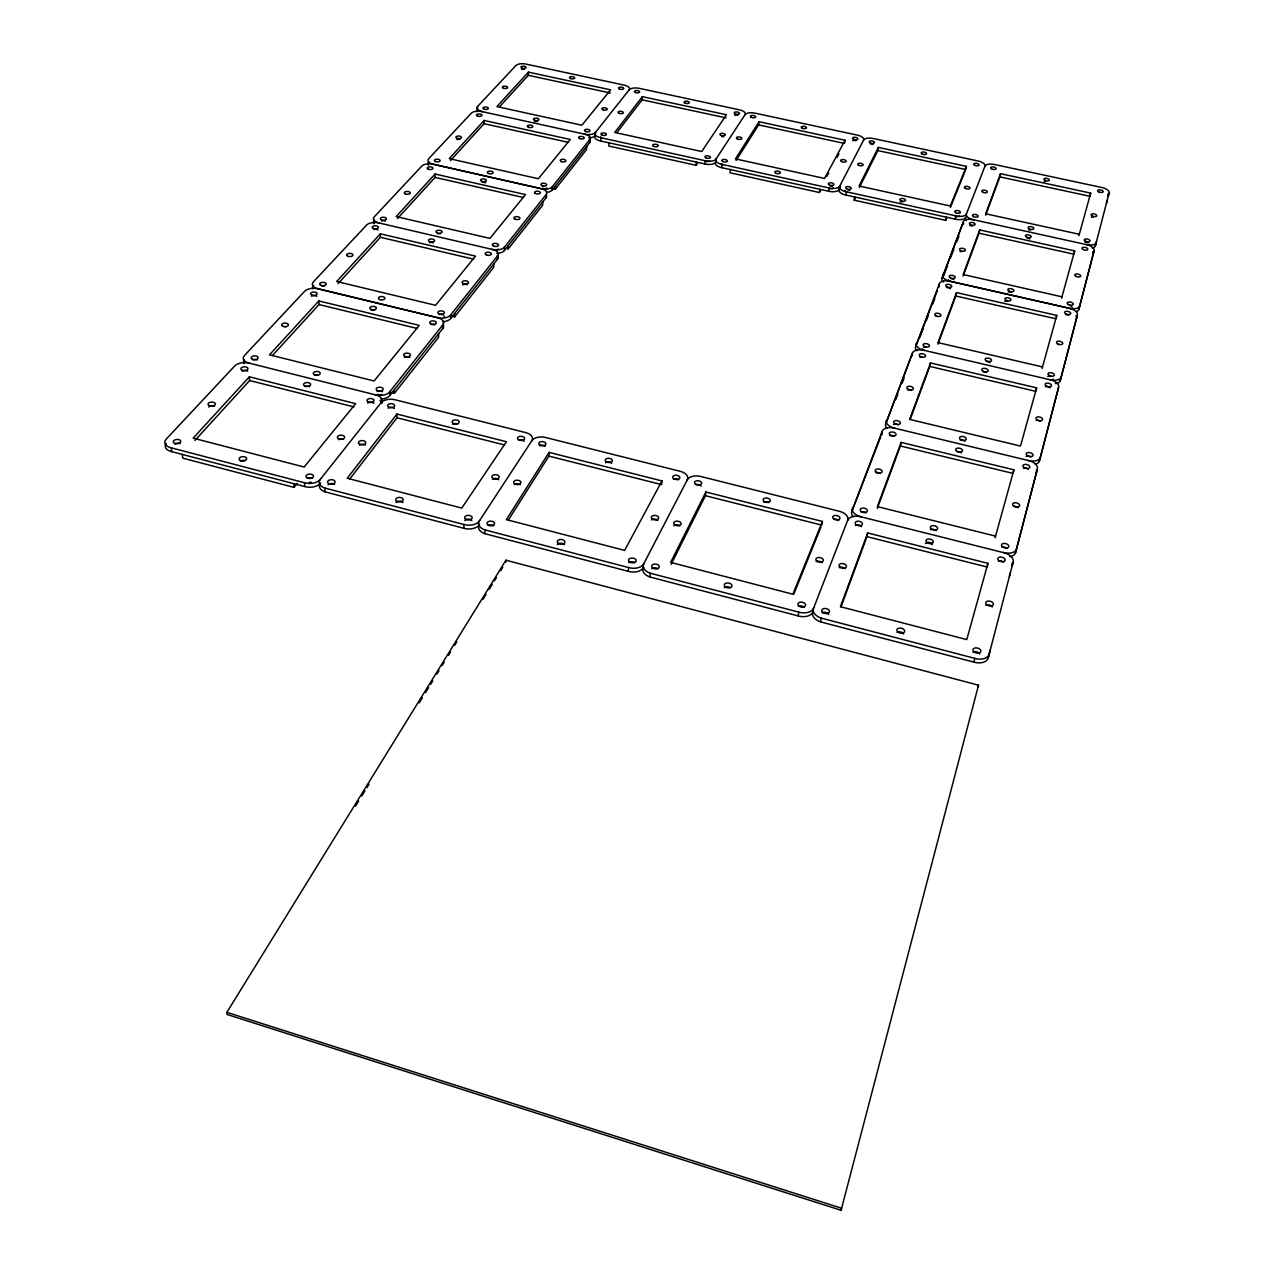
<?xml version="1.0" encoding="UTF-8"?>
<svg xmlns="http://www.w3.org/2000/svg" width="1274" height="1274" viewBox="0 0 1274 1274"><rect width="100%" height="100%" fill="white"/><g stroke="black" fill="none" stroke-linecap="round" stroke-linejoin="round"><path stroke-width="1.5" d="M397.52 218.555L435.087 177.405L435.087 174.044L525.509 194.603L489.933 238.397L396.134 216.58L435.087 174.044M438.638 333.708L438.622 337.228L394.446 393.252L391.261 392.456M380.958 399.096A10.526 5.876 0.3 0 0 389.908 395.338L442.699 328.565L442.715 324.981A9.953 5.271 1.6 0 0 437.062 317.608L317.162 288.625A10.017 5.144 -0.2 0 0 305.043 290.822L244.688 355.287A10.654 5.701 -1.7 0 0 249.624 363.249L375.129 394.765A10.558 5.86 0.3 0 0 389.844 391.659L442.715 324.981M442.508 321.717A9.842 5.192 1.8 0 0 450.693 318.436L450.725 314.885L497.465 255.931A9.348 4.698 2.8 0 0 491.875 249.322L378.219 222.775A9.396 4.602 1.2 0 0 366.96 224.686L313.5 281.761A9.937 5.064 0 0 0 318.5 288.864L437.109 317.545A9.873 5.192 1.8 0 0 450.725 314.885M451.601 316.191L454.627 316.923L454.659 313.436M320.093 483.69A11.45 6.784 -1.4 0 0 325.013 491.844L463.816 528.28L463.879 524.49A11.514 7.039 1.4 0 0 479.613 520.572L531.656 440.979A10.733 6.243 3.3 0 1 546.132 437.635L679.552 471.141A10.845 6.418 6.2 0 1 687.164 480.139A10.861 6.45 6.7 0 1 701.289 476.603L838.897 511.177A11.052 6.609 9.9 0 1 847.56 520.54A11.084 6.625 10.4 0 1 861.288 516.894L1003.307 552.566A11.355 6.752 13.7 0 1 1013.085 562.328L988.337 657.448A12.183 7.724 14.4 0 1 973.862 662.114L820.552 621.871A11.88 7.58 10.4 0 1 813.051 611.6M966.488 219.972A8.631 3.997 10.1 0 1 965.772 217.106A8.615 3.997 9.8 0 1 955.341 219.16L845.952 195.049A8.488 3.933 8.2 0 1 839.263 189.285A8.472 3.918 8 0 1 828.61 191.227L721.832 167.69A8.361 3.838 6.4 0 1 715.797 162.117L716.147 158.868L745.21 114.421A8.09 3.535 6.5 0 0 740.13 109.978L639.564 88.416A8.01 3.472 5.2 0 0 629.038 89.992A7.931 3.424 5 0 0 623.75 85.024L525.461 63.971A7.947 3.376 3.8 0 0 516.177 65.229L477.575 106.459L477.511 109.691A8.313 3.679 3.2 0 0 476.842 111.666M450.47 160.54L484.104 123.705L484.168 120.457L570.29 139.487L538.392 178.742L449.212 158.629L484.168 120.457M813.083 611.504A11.832 7.564 9.8 0 1 798.161 615.915L649.947 576.995A11.641 7.357 5.9 0 1 643.577 567.169A11.609 7.325 5.3 0 1 628.257 571.325L484.868 533.679L484.948 529.904A11.53 7.087 1.9 0 1 479.088 521.4L479.661 520.477M493.771 263.957L493.675 267.365L454.627 316.923M450.693 318.436L497.37 259.402L497.465 255.931M496.876 253.351A9.252 4.634 3 0 0 504.424 250.468L504.536 247.029L546.164 194.524A8.822 4.204 3.7 0 0 540.654 188.568L432.619 164.107A8.854 4.125 2.2 0 0 422.092 165.763L374.429 216.676A9.316 4.539 1.3 0 0 379.429 223.046M507.944 246.025L507.848 249.401L542.644 205.257L542.788 201.961M505.858 562.264L505.937 560.194L978.512 685.189L841.079 1210.3L227.122 1014.486L226.868 1012.336L505.937 560.194M499.408 106.936L528.296 75.309L528.407 72.156L610.612 89.833L581.868 125.218L496.876 106.586L528.407 72.156M504.424 250.468L546.005 197.884L546.164 194.524M546.498 192.39A8.727 4.141 3.8 0 0 552.311 189.906L552.47 186.561L589.766 139.519A8.345 3.774 4.5 0 0 584.352 134.104L481.429 111.475A8.377 3.726 3.1 0 0 471.555 112.908L428.781 158.597A8.791 4.077 2.4 0 0 433.765 164.362L540.638 188.568A8.743 4.141 3.9 0 0 552.47 186.561M551.674 188.377L555.289 189.205L555.448 185.924M548.871 456.092L549.062 452.397L661.97 480.919L661.588 484.614L548.871 456.092L508.326 520.095M586.677 146.43L586.486 149.631L555.289 189.205M552.311 189.906L589.575 142.768L589.766 139.519M629.038 89.992L595.452 132.369L595.245 135.601A8.281 3.742 4.8 0 0 600.691 141L704.92 163.964A8.345 3.838 6.2 0 0 715.797 162.117L716.163 158.884A8.361 3.822 6.2 0 1 705.27 160.715L600.898 137.751A8.297 3.742 4.8 0 1 595.436 132.369A8.281 3.726 4.6 0 1 584.352 134.12M595.452 132.369L595.245 135.601A8.265 3.726 4.5 0 1 588.715 137.863M600.691 141L600.898 137.751M609.052 142.847L608.829 146.032L696.066 165.286L697.642 162.945M616.903 132.56L642.16 99.834L642.399 96.665L726.467 114.756L701.719 151.51L614.737 132.448L642.399 96.665M628.257 571.325L628.592 567.551A11.641 7.325 5.3 0 0 643.959 563.395L687.164 480.139M649.947 576.995L650.313 573.22A11.657 7.357 5.9 0 1 643.481 564.35L643.943 563.395M696.066 165.286L696.4 162.085M704.92 163.964L705.27 160.715M721.832 167.69L722.199 164.442A8.377 3.838 6.4 0 1 716.147 158.868M730.4 169.585L730.034 172.77L819.389 192.501L820.695 190.065M705.446 495.697L705.892 492.003L822.383 521.432L821.746 525.111L705.446 495.697L671.127 564.382M758.635 124.916L759.033 121.747L845.044 140.251L844.551 143.421L758.635 124.916L736.085 160.524M819.389 192.501L819.883 189.3M828.61 191.227L829.119 187.979A8.488 3.918 8 0 0 839.789 186.036A8.504 3.933 8.2 0 0 846.477 191.801L956.026 215.895A8.631 3.997 9.8 0 0 966.456 213.857A8.647 3.997 10.1 0 0 973.814 219.813L1086.085 244.528A8.822 4.061 11.7 0 0 1096.293 242.363L1095.417 245.627A8.791 4.061 11.7 0 1 1092.121 248.08M839.789 186.036L839.263 189.285L839.789 186.036L863.724 139.853A8.185 3.615 8.1 0 0 858.15 135.283L755.259 113.211A8.09 3.551 6.8 0 0 744.924 114.883M845.952 195.049L846.477 191.801M946.773 217.854L945.754 220.386L854.185 200.177L854.711 196.976M877.834 150.587L878.375 147.418L966.425 166.368L965.756 169.538L877.834 150.587L859.393 187.501M798.161 615.915L798.814 612.141A11.864 7.548 9.8 0 0 813.752 607.746M820.552 621.871L821.236 618.113A11.896 7.58 10.4 0 1 813.353 608.845L847.56 520.54M853.198 516.639A10.956 6.513 10.4 0 1 851.924 511.161L882.102 431.424A10.383 5.797 10.3 0 1 894.874 428.239L1029.424 460.774A10.622 5.844 12.9 0 0 1040.221 457.907L1058.583 387.36A10.065 5.239 12.5 0 0 1049.68 379.652L924.367 350.382A9.762 5.112 10.3 0 0 912.455 353.121L885.844 423.573A10.272 5.701 10.3 0 0 887.15 428.382M882.102 431.424L881.417 435.007A10.351 5.797 10.4 0 1 882.229 433.542M866.957 536.641L867.674 532.962L987.939 563.347L987 567.01L866.957 536.641L841.063 606.743M912.455 353.121L885.844 423.573M917.009 350.764A9.651 5.032 10.3 0 1 915.688 346.496L939.352 283.752A9.205 4.539 10.2 0 1 950.5 281.379L1070.176 308.467A9.412 4.586 12 0 0 1079.635 306.333L1094.111 250.723A8.966 4.156 11.7 0 0 1086.005 244.497M945.754 220.386L946.407 217.185M900.384 445.98L901.116 442.397L1013.897 469.819L1012.973 473.387L900.384 445.98L877.308 508.422M939.352 283.752L938.667 287.128A9.189 4.539 10.2 0 1 939.336 285.965M943.477 281.952A9.125 4.475 10.2 0 1 942.139 278.13L963.335 221.883A8.711 4.061 10.1 0 1 973.814 219.813M943.19 276.936L943.875 273.655M955.341 219.16L956.026 215.895M963.335 221.883L942.139 278.13M929.765 366.418L930.498 362.947L1036.638 387.853L1035.746 391.325L929.765 366.418L910.241 419.289M955.787 295.982L956.519 292.606L1056.751 315.395L1055.875 318.771L955.787 295.982L937.967 344.219M1095.417 245.627L1109.208 192.565A8.504 3.726 11.4 0 0 1102.567 187.66L994.771 164.553A8.361 3.695 10 0 0 984.866 166.4L966.456 213.857M978.989 233.19L979.69 229.909L1074.651 250.882L1073.807 254.163L978.989 233.19L963.16 276.028M999.835 176.879L1000.536 173.694L1090.687 193.091L1089.859 196.26L999.835 176.879L985.678 215.195M973.862 662.114L974.833 658.371A12.199 7.724 14.4 0 0 989.325 653.705L988.337 657.448M1009.836 556.642A11.339 6.689 13.6 0 0 1015.426 553.123L1037.339 469.087A10.718 5.956 13 0 0 1027.959 460.424M1037.339 469.087L1015.426 553.123M1058.583 387.36L1039.265 461.459A10.606 5.86 13 0 1 1035.332 464.246M942.84 274.786A9.141 4.475 10.2 0 0 950.5 281.379L1068.886 308.181A9.475 4.65 12.1 0 1 1077.374 315.092L1060.191 380.958A9.969 5.16 12.5 0 1 1055.413 383.617M1094.111 250.723L1078.728 309.693A9.396 4.586 12 0 1 1076.307 311.557M1060.191 380.958L1077.374 315.092M977.97 687.227L978.512 685.189M1095.656 244.64L1096.5 241.455M1106.437 203.155L1107.265 200.034M1109.113 193.075L1108.253 196.244A8.488 3.742 11.4 0 0 1107.743 194.078M1013.085 562.328L1012.113 565.99A11.323 6.752 13.7 0 0 1012.113 563.124M1009.326 576.596L1010.298 572.997M841.079 1210.3L841.62 1208.262L226.868 1012.336M989.372 653.339L990.344 649.676M1078.728 309.693L1079.635 306.333M1039.265 461.459L1040.221 457.907M987.939 563.347L966.775 639.596L840.41 606.695L867.674 532.962M995.09 537.867L1013.897 469.819M1036.638 387.853L1020.49 446.059L909.62 419.385L930.498 362.947M1042.1 368.457L1056.751 315.395M1061.576 298.227L1074.651 250.882M1078.935 235.658L1090.687 193.091M984.866 166.4L985.025 165.907A8.329 3.679 9.8 0 0 978.926 161.161L873.63 138.579A8.201 3.615 8.4 0 0 863.501 140.331M901.116 442.397L877.372 506.606L995.504 536.115M956.519 292.606L938.014 342.626L1042.451 366.912M979.69 229.909L963.192 274.531L1061.911 296.794M1000.536 173.694L985.71 213.777L1079.253 234.273M851.924 511.161L880.716 436.823M915.688 346.496L937.234 290.838M895.765 399.606L897.867 394.176M902.072 383.299L904.174 377.852M919.796 337.467L923.363 328.23M926.214 320.857L928.364 315.315M932.632 304.247L934.782 298.721M943.907 275.088L947.49 265.82M950.356 258.415L953.939 249.147M956.806 241.742L958.956 236.168M822.383 521.432L792.874 594.21L670.665 562.391L705.892 492.003M966.425 166.368L950.34 206.022L859.058 186.004L878.375 147.418M793.718 594.321L820.997 526.942M950.404 207.455L965.039 171.337M854.185 200.177L855.411 197.709M826.826 176.465L828.689 172.977M837.082 157.339L838.945 153.851M661.97 480.919L624.626 550.4L506.367 519.601L549.062 452.397M845.044 140.251L824.533 178.44L735.432 158.9L759.033 121.747M355.526 806.171L358.663 801.091M361.8 796.011L364.921 790.915M367.008 787.539L369.11 784.147M419.21 702.85L422.347 697.77M425.484 692.69L428.605 687.61M430.692 684.218L432.778 680.826M436.966 674.057L439.052 670.665M442.174 665.585L444.276 662.193M448.448 655.425L450.534 652.033M454.707 645.265L456.793 641.873M482.894 599.528L486.031 594.448M489.152 589.368L492.29 584.288M494.376 580.896L496.462 577.52M500.634 570.736L502.736 567.344M320.57 479.024L319.901 479.9A11.482 6.784 -1.4 0 0 324.838 488.053L325.013 491.844M349.809 478.913L396.978 417.761L396.931 414.05L506.431 441.712L461.761 508.087L347.261 478.26L396.931 414.05M531.624 441.059A10.718 6.211 2.9 0 0 524.999 432.412L395.577 399.909A10.654 6.004 0.4 0 0 380.799 403.062L320.522 479.088A11.37 6.673 -1.8 0 1 304.518 482.75L171.305 447.843A11.482 6.466 -3.9 0 1 166.496 438.829L235.164 365.495A10.749 5.797 -2 0 1 248.287 362.915L249.624 363.249M182.278 454.404L182.676 458.13L294.039 487.401L297.352 483.292M194.922 440.47L249.64 380.528L249.37 376.817L355.653 403.667L304.168 467.048L193.186 438.145L249.37 376.817M272.397 355.589L319.01 304.55L318.85 300.951L419.257 325.364L374.094 380.974L269.499 354.841L318.85 300.951M338.12 283.624L380.416 237.282L380.353 233.811L475.505 256.138L435.565 305.314L336.655 281.506L380.353 233.811M528.296 75.309L610.405 92.986M642.16 99.834L726.116 117.909M722.199 164.442L829.119 187.979M484.104 123.705L568.204 142.322M1049.68 379.652L1051.05 379.971A9.985 5.16 12.4 0 0 1061.115 377.502M435.087 177.405L523.455 197.518M380.416 237.282L473.546 259.163M1003.227 552.454L1004.772 552.836A11.355 6.689 13.6 0 0 1016.397 549.476M319.01 304.55L417.346 328.485M928.029 542.119L931.883 543.074M249.64 380.528L353.838 406.884M396.978 417.761L504.393 444.929M484.948 529.904L628.592 567.551M650.313 573.22L798.814 612.141M821.236 618.113L974.833 658.371M324.838 488.053L463.879 524.49M166.177 443.463A11.466 6.466 -4 0 0 171.735 451.649L304.725 486.541A11.339 6.673 -1.8 0 0 320.698 482.878M171.305 447.843L171.735 451.649M293.816 483.674L294.039 487.401M304.518 482.75L304.725 486.541M389.844 391.659L389.908 395.338M394.399 389.653L394.446 393.252M1057.786 389.366A10.049 5.239 12.5 0 1 1057.659 390.831M894.874 428.239A10.288 5.701 10.3 0 1 886.529 420.006M893.631 424.592A3.424 1.895 10.4 0 1 898.361 424.815M919.924 357.246A3.249 1.704 10.3 0 1 922.328 357.293M1045.444 386.707A3.312 1.736 12.5 0 1 1047.005 386.611M1047.849 386.755A3.312 1.736 12.5 0 1 1049.999 387.774M1026.048 456.458A3.504 1.927 12.9 0 1 1030.873 456.904M1036.319 420.5A3.408 1.831 12.7 0 1 1040.396 421.168M960.15 440.119A3.456 1.911 11.7 0 1 964.896 441.266M907.55 389.876A3.328 1.8 10.3 0 1 911.547 390.529M983.05 371.785A3.281 1.72 11.4 0 1 986.235 372.534M912.057 355.924A9.73 5.112 10.3 0 1 912.518 355.303M1036.303 470.122A10.702 5.956 13 0 1 1036.383 472.654M861.32 516.814A10.988 6.513 10.4 0 1 852.609 507.498M860.921 511.941A3.663 2.166 10.4 0 1 865.97 512.96M890.096 435.692A3.456 1.943 10.4 0 1 894.237 436.377M1023.42 468.084A3.535 1.975 13 0 1 1028.261 469.262M1002.049 547.231A3.742 2.214 13.6 0 1 1007.193 548.505M1013.865 506.351A3.631 2.086 13.3 0 1 1018.037 507.721M930.402 529.713A3.695 2.198 12 0 1 936.167 530.685M876.05 472.718A3.551 2.054 10.4 0 1 880.302 473.418M957.124 451.665A3.488 1.959 11.7 0 1 961.122 452.939M1089.222 244.146A2.93 1.354 11.7 0 1 1088.76 244.751M1085.002 242.187A2.93 1.354 11.7 0 1 1087.885 242.713M1044.218 181.545A2.787 1.226 10.7 0 1 1045.524 181.513M1091.372 217.106A2.867 1.29 11.6 0 1 1093.458 217.169M1028.484 229.925A2.914 1.338 10.9 0 1 1030.618 229.989M482.512 111.698A8.313 3.679 3.2 0 1 477.575 106.459M589.623 134.375A2.755 1.242 4.5 0 1 588.222 134.996M521.751 69.481A2.628 1.115 3.8 0 1 524.331 69.449M534.3 121.54A2.755 1.226 3.9 0 1 537.644 121.651M375.129 394.765A10.654 5.972 0 0 1 380.815 403.062M367.708 403.046A3.551 1.991 0 0 1 373.839 403.332M311.175 482.145A3.79 2.229 -1.8 0 1 309.232 482.273M307.782 478.276A3.79 2.229 -1.8 0 1 312.385 478.323M174.713 444.021A3.79 2.134 -3.9 0 1 180.048 443.702M242.092 371.18A3.551 1.911 -2 0 1 247.697 371.275M208.809 407.027A3.663 2.022 -2.9 0 1 214.526 406.279M305.282 386.611A3.551 1.959 -1.1 0 1 309.582 386.691M338.343 439.689A3.663 2.102 -0.8 0 1 343.486 439.371M240.436 461.236A3.79 2.182 -2.9 0 1 244.942 460.599M379.907 400.434A10.638 5.972 0 0 1 382.009 403.508M855.252 525.429A3.695 2.214 10.4 0 1 861.511 526.703M998.37 560.879A3.774 2.245 13.7 0 1 1003.546 562.184M972.922 652.145A4.029 2.548 14.4 0 1 979.658 653.912M822.096 612.762A3.918 2.5 10.4 0 1 828.641 614.466M897.007 632.318A3.965 2.532 12.4 0 1 903.632 634.054M839.295 567.694A3.806 2.357 10.4 0 1 845.235 568.714M925.513 543.552A3.726 2.229 12.1 0 1 929.033 542.756A3.726 2.229 12.1 0 1 932.297 544.715M985.678 605.246A3.902 2.389 14 0 1 992.207 606.934M695.715 484.63A3.615 2.15 6.7 0 1 701.098 486.174M833.737 519.282A3.679 2.214 9.9 0 1 838.754 520.54M798.336 606.392A3.902 2.5 9.8 0 1 804.435 607.459M651.826 568.745A3.838 2.437 5.9 0 1 657.878 568.777M724.285 587.68A3.87 2.468 7.8 0 1 730.352 587.696M673.866 525.732A3.726 2.293 6.3 0 1 679.727 525.78M763.604 502.083A3.647 2.182 8.3 0 1 768.716 502.545M816.188 561.659A3.79 2.341 9.8 0 1 822.112 562.678M463.816 528.28A11.498 7.055 1.4 0 0 479.534 524.347A11.514 7.087 1.9 0 0 484.868 533.679M388.236 408.206A3.551 2.007 0.4 0 1 394.367 408.492M519.458 440.135A3.567 2.07 2.9 0 1 524.171 441.33M464.803 520.54A3.79 2.325 1.4 0 1 468.275 519.139A3.79 2.325 1.4 0 1 471.81 520.604M328.071 484.821A3.79 2.245 -1.4 0 1 334.584 484.375M395.991 502.561A3.79 2.277 -0.1 0 1 399.526 501.192A3.79 2.277 -0.1 0 1 402.982 502.625M359.379 445.088A3.663 2.118 -0.5 0 1 365.192 445.167M452.764 424.322A3.551 2.038 1.6 0 1 457.732 424.035M492.433 479.231A3.679 2.198 2.2 0 1 498.755 479.788M431.536 324.631A3.312 1.768 1.6 0 1 434.832 324.79M381.818 394.399A3.519 1.959 0.3 0 1 377.55 394.319M377.024 391.564A3.519 1.959 0.3 0 1 382.598 391.659M252.985 359.905A3.504 1.879 -1.7 0 1 257.237 359.985M311.509 296.221A3.312 1.704 -0.2 0 1 316.748 296.332M285.026 326.749A3.408 1.8 -0.9 0 1 285.902 326.765M371.228 310.267A3.312 1.736 0.6 0 1 374.524 310.123M404.431 357.405A3.408 1.863 1 0 1 409.83 357.516M314.933 375.464A3.504 1.927 -0.8 0 1 317.56 375.129M244.098 363.6A10.638 5.717 -1.8 0 1 244.337 359.682M442.922 324.265A9.937 5.271 1.6 0 1 442.699 328.565M312.687 288.752A9.921 5.08 0 0 1 313.675 285.328M444.371 316.43A3.281 1.736 1.8 0 1 444.148 316.876M439.116 314.71A3.281 1.736 1.8 0 1 443.718 315.14M321.956 286.013A3.281 1.672 0 0 1 324.456 286.077M373.601 229.527A3.105 1.529 1.1 0 1 377.932 229.941M429.625 242.681A3.105 1.545 1.9 0 1 433.399 242.777M462.701 284.866A3.201 1.64 2.3 0 1 467.176 284.675M497.417 255.564A9.332 4.698 2.8 0 1 497.37 259.402M539.619 445.757A3.567 2.086 3.3 0 1 545.224 446.441M673.42 479.327A3.615 2.15 6.2 0 1 678.501 479.788M628.799 562.678A3.838 2.421 5.3 0 1 634.85 562.71M488.308 525.382A3.806 2.341 1.9 0 1 493.643 525.859M557.295 544.651A3.822 2.389 3.5 0 1 560.687 543.218A3.822 2.389 3.5 0 1 564.318 544.715M514.186 484.725A3.679 2.214 2.6 0 1 520.015 484.805M605.532 462.765A3.583 2.118 4.7 0 1 611.727 463.322M651.476 519.951A3.726 2.277 5.8 0 1 657.878 520.525M959.561 215.991A2.867 1.338 9.8 0 1 957.363 216.548A2.867 1.338 9.8 0 1 954.704 215.704M846.589 192.199A2.835 1.306 8.2 0 1 845.156 190.574M847.783 189.858A2.835 1.306 8.2 0 1 849.806 190.431M870.476 144.026A2.707 1.194 8.4 0 1 873.104 144.583M900.017 201.961A2.851 1.322 9 0 1 902.693 201.865M428.574 165.254A8.775 4.077 2.4 0 1 428.781 161.941M546.546 187.867A2.914 1.385 3.8 0 1 545.24 189.221A2.914 1.385 3.8 0 1 542.007 189.014M542.453 186.641A2.914 1.385 3.8 0 1 543.934 186.593M456.936 139.535A2.835 1.29 2.8 0 1 459.739 139.455M589.352 139.662A8.329 3.79 4.5 0 1 589.575 142.768M709.825 161.05A2.787 1.274 6.2 0 1 707.5 161.559A2.787 1.274 6.2 0 1 705.032 160.763M601.933 138.356A2.755 1.258 4.8 0 1 600.85 136.844M734.636 115.249A2.659 1.163 6.5 0 1 737.837 115.377M721.578 136.525A2.723 1.226 6.4 0 1 723.616 136.844M833.387 187.883A2.819 1.306 8 0 1 831.635 188.711A2.819 1.306 8 0 1 828.864 188.218M830.314 186.036A2.819 1.306 8 0 1 832.368 186.545M722.788 164.967A2.787 1.29 6.5 0 1 721.434 163.709M852.768 140.65A2.707 1.194 8.1 0 1 855.969 140.761M374.126 223.794A9.316 4.539 1.3 0 1 374.508 220.115M504.536 247.029A9.268 4.618 3 0 1 491.875 249.322M498.23 249.035A3.089 1.545 2.9 0 1 495.013 249.879M381.595 220.959A3.074 1.497 1.3 0 1 385.337 221.071M482.257 182.357A2.93 1.385 3 0 1 485.713 182.899M437.89 233.763A3.074 1.529 2.1 0 1 440.247 233.827M545.893 194.444A8.791 4.204 3.7 0 1 546.005 197.884M1092.71 251.599A8.95 4.156 11.7 0 1 1093.235 254.004M949.719 281.22A3.042 1.497 10.2 0 1 948.493 279.675M951.009 278.688A3.042 1.497 10.2 0 1 953.812 279.595M969.912 225.769A2.898 1.354 10.1 0 1 972.763 226.039M1072.389 307.623A3.105 1.513 12 0 1 1070.526 308.547M1069.746 305.473A3.105 1.513 12 0 1 1071.768 306.381M1008.307 292.017A3.074 1.497 11.1 0 1 1011.301 292.287M960.102 251.647A2.978 1.417 10.1 0 1 961.52 251.583M1027.194 238.047A2.93 1.37 10.9 0 1 1029.838 239.002M962.889 224.622A8.695 4.061 10.1 0 1 963.813 223.683M1075.941 315.777A9.475 4.65 12.1 0 1 1076.482 318.452M924.367 350.382A9.682 5.032 10.3 0 1 916.372 343.024M923.061 349.522A3.217 1.672 10.3 0 1 922.408 348.614M923.586 347.197A3.217 1.672 10.3 0 1 925.927 347.149M947.044 287.669A3.074 1.513 10.2 0 1 950.547 288.72M1065.621 314.63A3.121 1.545 12.1 0 1 1068.663 315.315M1053.264 379.079A3.296 1.704 12.4 0 1 1051.496 379.732M1047.738 376.451A3.296 1.704 12.4 0 1 1051.544 376.531M1057.563 344.585A3.201 1.624 12.3 0 1 1058.36 344.601M986.41 361.498A3.249 1.688 11.4 0 1 990.153 362.644M1004.724 301.349A3.089 1.529 11.1 0 1 1007.575 301.221M894.985 423.812A3.424 1.895 10.3 0 0 900.399 423.191A3.424 1.895 10.3 0 0 895.718 420.595A3.424 1.895 10.3 0 0 894.985 423.812M1046.304 386.022A3.328 1.736 12.5 0 0 1051.544 385.703A3.328 1.736 12.5 0 0 1047.085 383.124A3.328 1.736 12.5 0 0 1046.304 386.022M920.322 356.481A3.249 1.704 10.3 0 0 925.577 356.179A3.249 1.704 10.3 0 0 921.373 353.678A3.249 1.704 10.3 0 0 920.322 356.481M1027.529 455.758A3.504 1.927 12.9 0 0 1033.071 455.375A3.504 1.927 12.9 0 0 1028.389 452.525A3.504 1.927 12.9 0 0 1027.529 455.758M1037.179 419.926A3.408 1.831 12.7 0 0 1042.562 419.576A3.408 1.831 12.7 0 0 1037.991 416.869A3.408 1.831 12.7 0 0 1037.179 419.926M960.723 439.61A3.472 1.911 11.6 0 0 966.281 439.243A3.472 1.911 11.6 0 0 961.743 436.441A3.472 1.911 11.6 0 0 960.723 439.61M907.916 389.191A3.344 1.8 10.3 0 0 913.331 388.873A3.344 1.8 10.3 0 0 909.015 386.245A3.344 1.8 10.3 0 0 907.916 389.191M982.939 371.164A3.281 1.72 11.4 0 0 988.194 370.861A3.281 1.72 11.4 0 0 983.846 368.313A3.281 1.72 11.4 0 0 982.939 371.164M861.574 511.75A3.663 2.166 10.4 0 0 867.387 511.001A3.663 2.166 10.4 0 0 862.434 508.087A3.663 2.166 10.4 0 0 861.574 511.75M1024.248 467.669A3.535 1.959 13 0 0 1029.854 467.271A3.535 1.959 13 0 0 1025.124 464.389A3.535 1.959 13 0 0 1024.248 467.669M890.399 435.167A3.456 1.927 10.4 0 0 896.036 434.8A3.456 1.927 10.4 0 0 891.593 431.997A3.456 1.927 10.4 0 0 890.399 435.167M1002.861 547.119A3.742 2.214 13.5 0 0 1008.801 546.642A3.742 2.214 13.5 0 0 1003.832 543.425A3.742 2.214 13.5 0 0 1002.861 547.119M1013.865 506.224A3.647 2.086 13.3 0 0 1019.63 505.794A3.647 2.086 13.3 0 0 1014.789 502.736A3.647 2.086 13.3 0 0 1013.865 506.224M931.613 529.251A3.711 2.198 12 0 0 937.584 528.774A3.711 2.198 12 0 0 932.775 525.621A3.711 2.198 12 0 0 931.613 529.251M876.321 472.32A3.551 2.054 10.4 0 0 882.118 471.906A3.551 2.054 10.4 0 0 877.579 468.959A3.551 2.054 10.4 0 0 876.321 472.32M956.901 451.314A3.504 1.943 11.7 0 0 962.507 450.932A3.504 1.943 11.7 0 0 957.937 448.082A3.504 1.943 11.7 0 0 956.901 451.314M1085.05 240.945A2.946 1.354 11.7 0 0 1089.939 241.232A2.946 1.354 11.7 0 0 1086.563 238.923A2.946 1.354 11.7 0 0 1085.05 240.945M991.666 168.916A2.755 1.21 10 0 0 996.077 168.773A2.755 1.21 10 0 0 992.43 166.91A2.755 1.21 10 0 0 991.666 168.916M973.495 216.596A2.882 1.338 10.1 0 0 978.129 216.421A2.882 1.338 10.1 0 0 974.323 214.398A2.882 1.338 10.1 0 0 973.495 216.596M1098.793 191.912A2.803 1.226 11.4 0 0 1103.188 191.753A2.803 1.226 11.4 0 0 1099.351 189.842A2.803 1.226 11.4 0 0 1098.793 191.912M1044.935 180.351A2.787 1.226 10.7 0 0 1049.346 180.207A2.787 1.226 10.7 0 0 1045.588 178.312A2.787 1.226 10.7 0 0 1044.935 180.351M1092.264 215.991A2.867 1.29 11.5 0 0 1096.771 215.816A2.867 1.29 11.5 0 0 1092.837 213.825A2.867 1.29 11.5 0 0 1092.264 215.991M1029.201 228.826A2.914 1.338 10.9 0 0 1033.819 228.635A2.914 1.338 10.9 0 0 1029.902 226.597A2.914 1.338 10.9 0 0 1029.201 228.826M982.795 192.215A2.819 1.274 10 0 0 987.302 192.055A2.819 1.274 10 0 0 983.576 190.129A2.819 1.274 10 0 0 982.795 192.215M619.323 88.973A2.644 1.147 5 0 0 623.703 88.734A2.644 1.147 5 0 0 620.406 87.126A2.644 1.147 5 0 0 619.323 88.973M484.04 109.15A2.739 1.21 3.2 0 0 488.388 108.497A2.739 1.21 3.2 0 0 484.566 107.08A2.739 1.21 3.2 0 0 484.04 109.15M585.674 131.509A2.755 1.242 4.5 0 0 589.958 130.824A2.755 1.242 4.5 0 0 586.008 129.375A2.755 1.242 4.5 0 0 585.674 131.509M522.006 68.127A2.628 1.115 3.8 0 0 526.13 67.554A2.628 1.115 3.8 0 0 522.436 66.216A2.628 1.115 3.8 0 0 522.006 68.127M503.421 88.193A2.691 1.163 3.5 0 0 507.657 87.588A2.691 1.163 3.5 0 0 503.899 86.218A2.691 1.163 3.5 0 0 503.421 88.193M570.625 78.574A2.628 1.131 4.4 0 0 574.717 77.985A2.628 1.131 4.4 0 0 570.959 76.647A2.628 1.131 4.4 0 0 570.625 78.574M603.048 109.851A2.707 1.194 4.8 0 0 607.236 109.198A2.707 1.194 4.8 0 0 603.335 107.796A2.707 1.194 4.8 0 0 603.048 109.851M534.602 120.266A2.755 1.226 3.9 0 0 538.918 119.613A2.755 1.226 3.9 0 0 535.032 118.164A2.755 1.226 3.9 0 0 534.602 120.266M368.505 402.138A3.551 1.991 0 0 0 374.078 400.657A3.551 1.991 0 0 0 369.014 398.698A3.551 1.991 0 0 0 368.505 402.138M175.223 443.543A3.79 2.134 -3.9 0 0 180.812 441.345A3.79 2.134 -3.9 0 0 175.048 439.849A3.79 2.134 -3.9 0 0 175.223 443.543M307.257 478.021A3.79 2.229 -1.8 0 0 313.452 476.619A3.79 2.229 -1.8 0 0 308.451 474.215A3.79 2.229 -1.8 0 0 307.257 478.021M242.06 370.193A3.551 1.911 -2 0 0 247.904 369.014A3.551 1.911 -2 0 0 243.35 366.912A3.551 1.911 -2 0 0 242.06 370.193M209.207 405.689A3.663 2.022 -2.9 0 0 215.258 404.431A3.663 2.022 -2.9 0 0 210.608 402.218A3.663 2.022 -2.9 0 0 209.207 405.689M304.773 386.022A3.551 1.959 -1 0 0 310.569 384.812A3.551 1.959 -1 0 0 305.903 382.678A3.551 1.959 -1 0 0 304.773 386.022M338.661 438.909A3.663 2.102 -0.8 0 0 344.617 437.587A3.663 2.102 -0.8 0 0 339.744 435.31A3.663 2.102 -0.8 0 0 338.661 438.909M240.388 460.519A3.79 2.182 -2.9 0 0 246.615 459.15A3.79 2.182 -2.9 0 0 241.757 456.777A3.79 2.182 -2.9 0 0 240.388 460.519M856.574 524.984A3.695 2.214 10.4 0 0 862.45 524.219A3.695 2.214 10.4 0 0 857.466 521.241A3.695 2.214 10.4 0 0 856.574 524.984M974.419 652.145A4.029 2.548 14.4 0 0 980.837 651.54A4.029 2.548 14.4 0 0 975.55 647.877A4.029 2.548 14.4 0 0 974.419 652.145M999.15 560.831A3.79 2.245 13.6 0 0 1005.17 560.321A3.79 2.245 13.6 0 0 1000.154 557.057A3.79 2.245 13.6 0 0 999.15 560.831M822.956 612.603A3.933 2.5 10.4 0 0 829.406 612.03A3.933 2.5 10.4 0 0 824.485 608.494A3.933 2.5 10.4 0 0 822.956 612.603M898.17 632.238A3.981 2.532 12.4 0 0 904.604 631.649A3.981 2.532 12.4 0 0 899.508 628.066A3.981 2.532 12.4 0 0 898.17 632.238M840.187 567.376A3.806 2.357 10.4 0 0 846.414 566.85A3.806 2.357 10.4 0 0 841.62 563.522A3.806 2.357 10.4 0 0 840.187 567.376M927.249 542.724A3.742 2.229 12 0 0 933.269 542.23A3.742 2.229 12 0 0 928.428 539.029A3.742 2.229 12 0 0 927.249 542.724M987.175 605.07A3.902 2.389 14 0 0 993.37 604.513A3.902 2.389 14 0 0 988.242 601.057A3.902 2.389 14 0 0 987.175 605.07M695.7 484.327A3.631 2.15 6.7 0 0 701.64 483.61A3.631 2.15 6.7 0 0 696.989 480.76A3.631 2.15 6.7 0 0 695.7 484.327M799.085 606.217A3.918 2.5 9.8 0 0 805.534 605.644A3.918 2.5 9.8 0 0 800.693 602.14A3.918 2.5 9.8 0 0 799.085 606.217M833.849 519.059A3.679 2.198 9.9 0 0 839.885 518.598A3.679 2.198 9.9 0 0 835.266 515.46A3.679 2.198 9.9 0 0 833.849 519.059M652.622 567.965A3.854 2.437 5.9 0 0 659.12 567.44A3.854 2.437 5.9 0 0 654.613 564.063A3.854 2.437 5.9 0 0 652.622 567.965M725.368 586.964A3.886 2.468 7.8 0 0 731.833 586.422A3.886 2.468 7.8 0 0 727.151 582.966A3.886 2.468 7.8 0 0 725.368 586.964M674.726 524.808A3.726 2.277 6.3 0 0 681.001 524.347A3.726 2.277 6.3 0 0 676.59 521.146A3.726 2.277 6.3 0 0 674.726 524.808M764.177 501.526A3.647 2.182 8.3 0 0 770.229 501.08A3.647 2.182 8.3 0 0 765.77 497.991A3.647 2.182 8.3 0 0 764.177 501.526M817 561.308A3.79 2.341 9.8 0 0 823.243 560.799A3.79 2.341 9.8 0 0 818.497 557.486A3.79 2.341 9.8 0 0 817 561.308M389.111 407.314A3.551 2.007 0.4 0 0 394.653 405.833A3.551 2.007 0.4 0 0 389.557 403.858A3.551 2.007 0.4 0 0 389.111 407.314M466.109 519.505A3.806 2.325 1.4 0 0 472.16 518.024A3.806 2.325 1.4 0 0 466.889 515.524A3.806 2.325 1.4 0 0 466.109 519.505M518.98 440.008A3.567 2.07 2.9 0 0 524.617 438.702A3.567 2.07 2.9 0 0 519.585 436.456A3.567 2.07 2.9 0 0 518.98 440.008M328.883 483.674A3.79 2.245 -1.4 0 0 335.062 482.257A3.79 2.245 -1.4 0 0 330.03 479.836A3.79 2.245 -1.4 0 0 328.883 483.674M397.058 501.478A3.79 2.277 -0.1 0 0 403.157 500.029A3.79 2.277 -0.1 0 0 398.014 497.561A3.79 2.277 -0.1 0 0 397.058 501.478M359.778 444.323A3.663 2.118 -0.4 0 0 365.718 443.002A3.663 2.118 -0.4 0 0 360.797 440.708A3.663 2.118 -0.4 0 0 359.778 444.323M453.48 423.509A3.567 2.038 1.6 0 0 459.166 422.235A3.567 2.038 1.6 0 0 454.245 420.022A3.567 2.038 1.6 0 0 453.48 423.509M493.325 478.578A3.679 2.198 2.2 0 0 499.169 477.193A3.679 2.198 2.2 0 0 494.009 474.82A3.679 2.198 2.2 0 0 493.325 478.578M431.201 324.09A3.312 1.768 1.6 0 0 436.329 322.816A3.312 1.768 1.6 0 0 431.52 321.048A3.312 1.768 1.6 0 0 431.201 324.09M252.284 359.22A3.519 1.879 -1.7 0 0 258.065 358.074A3.519 1.879 -1.7 0 0 253.526 356.003A3.519 1.879 -1.7 0 0 252.284 359.22M377.47 390.64A3.519 1.959 0.3 0 0 383.156 389.446A3.519 1.959 0.3 0 0 378.41 387.296A3.519 1.959 0.3 0 0 377.47 390.64M311.716 295.042A3.312 1.704 -0.2 0 0 317.115 294.039A3.312 1.704 -0.2 0 0 312.751 292.128A3.312 1.704 -0.2 0 0 311.716 295.042M282.796 326.271A3.408 1.784 -0.9 0 0 288.37 325.204A3.408 1.784 -0.9 0 0 283.927 323.214A3.408 1.784 -0.9 0 0 282.796 326.271M370.989 309.439A3.312 1.736 0.7 0 0 376.356 308.404A3.312 1.736 0.7 0 0 371.897 306.477A3.312 1.736 0.7 0 0 370.989 309.439M404.957 356.401A3.424 1.847 1 0 0 410.451 355.271A3.424 1.847 1 0 0 405.801 353.232A3.424 1.847 1 0 0 404.957 356.401M314.471 374.827A3.519 1.927 -0.8 0 0 320.204 373.664A3.519 1.927 -0.8 0 0 315.57 371.546A3.519 1.927 -0.8 0 0 314.471 374.827M486.636 255.071A3.121 1.561 2.8 0 0 491.398 253.956A3.121 1.561 2.8 0 0 486.827 252.363A3.121 1.561 2.8 0 0 486.636 255.071M320.793 285.296A3.281 1.672 0 0 0 326.144 284.325A3.281 1.672 0 0 0 321.796 282.446A3.281 1.672 0 0 0 320.793 285.296M439.132 313.898A3.296 1.736 1.8 0 0 444.387 312.878A3.296 1.736 1.8 0 0 439.864 310.952A3.296 1.736 1.8 0 0 439.132 313.898M373.393 228.476A3.105 1.513 1.2 0 0 378.41 227.616A3.105 1.513 1.2 0 0 374.238 225.896A3.105 1.513 1.2 0 0 373.393 228.476M347.754 256.185A3.185 1.593 0.6 0 0 352.93 255.262A3.185 1.593 0.6 0 0 348.678 253.462A3.185 1.593 0.6 0 0 347.754 256.185M429.593 241.662A3.105 1.545 2 0 0 434.577 240.77A3.105 1.545 2 0 0 430.325 239.034A3.105 1.545 2 0 0 429.593 241.662M463.386 283.672A3.201 1.64 2.3 0 0 468.482 282.717A3.201 1.64 2.3 0 0 464.039 280.869A3.201 1.64 2.3 0 0 463.386 283.672M379.604 299.517A3.281 1.704 0.9 0 0 384.907 298.514A3.281 1.704 0.9 0 0 380.48 296.619A3.281 1.704 0.9 0 0 379.604 299.517M539.73 445.008A3.583 2.086 3.3 0 0 545.734 444.355A3.583 2.086 3.3 0 0 541.402 441.6A3.583 2.086 3.3 0 0 539.73 445.008M629.515 561.882A3.838 2.421 5.3 0 0 635.997 561.356A3.838 2.421 5.3 0 0 631.554 557.996A3.838 2.421 5.3 0 0 629.515 561.882M673.643 478.674A3.615 2.15 6.2 0 0 679.727 478.26A3.615 2.15 6.2 0 0 675.459 475.234A3.615 2.15 6.2 0 0 673.643 478.674M488.531 525.318A3.806 2.341 1.9 0 0 494.567 523.821A3.806 2.341 1.9 0 0 489.248 521.305A3.806 2.341 1.9 0 0 488.531 525.318M558.936 543.711A3.822 2.373 3.5 0 0 564.908 542.167A3.822 2.373 3.5 0 0 559.461 539.619A3.822 2.373 3.5 0 0 558.936 543.711M515.158 484.104A3.695 2.198 2.7 0 0 520.97 482.703A3.695 2.198 2.7 0 0 515.795 480.33A3.695 2.198 2.7 0 0 515.158 484.104M606.822 462.08A3.599 2.118 4.7 0 0 612.38 460.742A3.599 2.118 4.7 0 0 607.204 458.433A3.599 2.118 4.7 0 0 606.822 462.08M652.24 519.028A3.726 2.277 5.8 0 0 658.515 518.566A3.726 2.277 5.8 0 0 654.167 515.381A3.726 2.277 5.8 0 0 652.24 519.028M955.93 212.774A2.882 1.338 9.8 0 0 960.405 212.424A2.882 1.338 9.8 0 0 956.408 210.513A2.882 1.338 9.8 0 0 955.93 212.774M870.031 142.784A2.707 1.194 8.4 0 0 874.474 142.672A2.707 1.194 8.4 0 0 871.018 140.857A2.707 1.194 8.4 0 0 870.031 142.784M846.525 188.695A2.835 1.306 8.2 0 0 851.175 188.536A2.835 1.306 8.2 0 0 847.592 186.577A2.835 1.306 8.2 0 0 846.525 188.695M974.674 165.238A2.755 1.21 9.8 0 0 979.085 165.11A2.755 1.21 9.8 0 0 975.454 163.247A2.755 1.21 9.8 0 0 974.674 165.238M922.073 153.963A2.723 1.21 9.1 0 0 926.501 153.835A2.723 1.21 9.1 0 0 922.949 151.988A2.723 1.21 9.1 0 0 922.073 153.963M965.421 188.425A2.819 1.274 9.8 0 0 969.944 188.281A2.819 1.274 9.8 0 0 966.233 186.354A2.819 1.274 9.8 0 0 965.421 188.425M900.877 200.623A2.851 1.322 9 0 0 905.511 200.464A2.851 1.322 9 0 0 901.833 198.473A2.851 1.322 9 0 0 900.877 200.623M858.549 165.222A2.771 1.258 8.3 0 0 863.071 165.094A2.771 1.258 8.3 0 0 859.568 163.215A2.771 1.258 8.3 0 0 858.549 165.222M579.511 138.484A2.787 1.258 4.5 0 0 584.161 138.197A2.787 1.258 4.5 0 0 580.737 136.445A2.787 1.258 4.5 0 0 579.511 138.484M435.501 161.527A2.898 1.338 2.4 0 0 440.135 160.779A2.898 1.338 2.4 0 0 436.154 159.234A2.898 1.338 2.4 0 0 435.501 161.527M542.151 185.67A2.914 1.385 3.9 0 0 546.721 184.889A2.914 1.385 3.9 0 0 542.597 183.297A2.914 1.385 3.9 0 0 542.151 185.67M477.575 116.061A2.771 1.226 3.1 0 0 481.97 115.408A2.771 1.226 3.1 0 0 478.132 113.959A2.771 1.226 3.1 0 0 477.575 116.061M457 138.293A2.835 1.29 2.8 0 0 461.522 137.592A2.835 1.29 2.8 0 0 457.605 136.095A2.835 1.29 2.8 0 0 457 138.293M528.487 127.304A2.771 1.242 3.8 0 0 532.851 126.636A2.771 1.242 3.8 0 0 528.933 125.17A2.771 1.242 3.8 0 0 528.487 127.304M561.452 161.607A2.851 1.322 4.2 0 0 565.911 160.874A2.851 1.322 4.2 0 0 561.85 159.346A2.851 1.322 4.2 0 0 561.452 161.607M488.547 173.535A2.914 1.37 3.1 0 0 493.149 172.77A2.914 1.37 3.1 0 0 489.089 171.21A2.914 1.37 3.1 0 0 488.547 173.535M705.844 157.817A2.787 1.274 6.2 0 0 710.414 157.514A2.787 1.274 6.2 0 0 706.815 155.731A2.787 1.274 6.2 0 0 705.844 157.817M635.583 92.54A2.644 1.147 5.2 0 0 639.644 91.935A2.644 1.147 5.2 0 0 635.806 90.581A2.644 1.147 5.2 0 0 635.583 92.54M602.156 135.124A2.771 1.242 4.8 0 0 606.44 134.439A2.771 1.242 4.8 0 0 602.459 132.974A2.771 1.242 4.8 0 0 602.156 135.124M734.971 113.752A2.675 1.163 6.5 0 0 739.43 113.657A2.675 1.163 6.5 0 0 736.197 111.905A2.675 1.163 6.5 0 0 734.971 113.752M684.743 102.971A2.659 1.163 5.9 0 0 689.202 102.875A2.659 1.163 5.9 0 0 686.065 101.156A2.659 1.163 5.9 0 0 684.743 102.971M720.654 135.267A2.723 1.226 6.4 0 0 725.209 135.14A2.723 1.226 6.4 0 0 721.928 133.324A2.723 1.226 6.4 0 0 720.654 135.267M653.403 146.239A2.771 1.258 5.5 0 0 658.085 146.112A2.771 1.258 5.5 0 0 654.836 144.249A2.771 1.258 5.5 0 0 653.403 146.239M619.228 113.37A2.707 1.194 5 0 0 623.4 112.733A2.707 1.194 5 0 0 619.498 111.316A2.707 1.194 5 0 0 619.228 113.37M829.374 184.969A2.835 1.306 8 0 0 833.897 184.634A2.835 1.306 8 0 0 830.107 182.787A2.835 1.306 8 0 0 829.374 184.969M751.198 117.256A2.675 1.178 6.8 0 0 755.641 117.16A2.675 1.178 6.8 0 0 752.393 115.408A2.675 1.178 6.8 0 0 751.198 117.256M722.597 161.464A2.787 1.274 6.5 0 0 727.263 161.32A2.787 1.274 6.5 0 0 723.903 159.425A2.787 1.274 6.5 0 0 722.597 161.464M853.437 139.2A2.707 1.194 8.1 0 0 857.864 139.089A2.707 1.194 8.1 0 0 854.44 137.289A2.707 1.194 8.1 0 0 853.437 139.2M802.047 128.164A2.691 1.178 7.4 0 0 806.474 128.069A2.691 1.178 7.4 0 0 803.146 126.285A2.691 1.178 7.4 0 0 802.047 128.164M841.588 161.527A2.771 1.242 8.1 0 0 846.127 161.4A2.771 1.242 8.1 0 0 842.64 159.521A2.771 1.242 8.1 0 0 841.588 161.527M775.643 173.105A2.803 1.29 7.2 0 0 780.309 172.961A2.803 1.29 7.2 0 0 776.853 171.035A2.803 1.29 7.2 0 0 775.643 173.105M737.216 138.866A2.739 1.226 6.6 0 0 741.771 138.755A2.739 1.226 6.6 0 0 738.458 136.923A2.739 1.226 6.6 0 0 737.216 138.866M535.335 193.441A2.946 1.401 3.7 0 0 540.256 193.091A2.946 1.401 3.7 0 0 536.72 191.164A2.946 1.401 3.7 0 0 535.335 193.441M381.42 219.876A3.074 1.497 1.3 0 0 386.388 219.032A3.074 1.497 1.3 0 0 382.232 217.328A3.074 1.497 1.3 0 0 381.42 219.876M493.611 246.089A3.089 1.545 3 0 0 498.5 245.197A3.089 1.545 3 0 0 494.185 243.445A3.089 1.545 3 0 0 493.611 246.089M428.319 169.219A2.93 1.37 2.2 0 0 433.001 168.455A2.93 1.37 2.2 0 0 429.004 166.894A2.93 1.37 2.2 0 0 428.319 169.219M405.419 193.951A2.994 1.433 1.8 0 0 410.244 193.154A2.994 1.433 1.8 0 0 406.167 191.514A2.994 1.433 1.8 0 0 405.419 193.951M481.747 181.354A2.93 1.385 3 0 0 486.397 180.59A2.93 1.385 3 0 0 482.32 178.997A2.93 1.385 3 0 0 481.747 181.354M515.174 219.208A3.01 1.465 3.4 0 0 519.935 218.364A3.01 1.465 3.4 0 0 515.699 216.691A3.01 1.465 3.4 0 0 515.174 219.208M437.189 232.903A3.089 1.513 2.1 0 0 442.126 232.043A3.089 1.513 2.1 0 0 437.89 230.323A3.089 1.513 2.1 0 0 437.189 232.903M950.436 277.875A3.042 1.497 10.2 0 0 955.197 277.445A3.042 1.497 10.2 0 0 950.961 275.343A3.042 1.497 10.2 0 0 950.436 277.875M1083.171 249.545A2.962 1.37 11.7 0 0 1087.821 249.338A2.962 1.37 11.7 0 0 1083.792 247.236A2.962 1.37 11.7 0 0 1083.171 249.545M970.438 224.654A2.898 1.354 10.1 0 0 975.104 224.463A2.898 1.354 10.1 0 0 971.266 222.424A2.898 1.354 10.1 0 0 970.438 224.654M1068.376 304.502A3.105 1.513 12 0 0 1073.265 304.263A3.105 1.513 12 0 0 1069.061 301.97A3.105 1.513 12 0 0 1068.376 304.502M1075.957 276.347A3.026 1.433 11.9 0 0 1080.718 276.124A3.026 1.433 11.9 0 0 1076.61 273.942A3.026 1.433 11.9 0 0 1075.957 276.347M1008.976 291.061A3.074 1.497 11.1 0 0 1013.865 290.822A3.074 1.497 11.1 0 0 1009.772 288.577A3.074 1.497 11.1 0 0 1008.976 291.061M960.596 250.596A2.978 1.417 10.1 0 0 965.374 250.389A2.978 1.417 10.1 0 0 961.472 248.255A2.978 1.417 10.1 0 0 960.596 250.596M1026.51 237.028A2.93 1.37 10.9 0 0 1031.16 236.837A2.93 1.37 10.9 0 0 1027.226 234.766A2.93 1.37 10.9 0 0 1026.51 237.028M924.383 346.448A3.233 1.672 10.3 0 0 929.447 345.939A3.233 1.672 10.3 0 0 925.004 343.614A3.233 1.672 10.3 0 0 924.383 346.448M1065.812 313.834A3.137 1.529 12.1 0 0 1070.733 313.579A3.137 1.529 12.1 0 0 1066.497 311.254A3.137 1.529 12.1 0 0 1065.812 313.834M946.805 286.793A3.074 1.513 10.2 0 0 951.758 286.554A3.074 1.513 10.2 0 0 947.745 284.309A3.074 1.513 10.2 0 0 946.805 286.793M1049.203 375.527A3.296 1.704 12.4 0 0 1054.394 375.225A3.296 1.704 12.4 0 0 1049.967 372.677A3.296 1.704 12.4 0 0 1049.203 375.527M1057.723 343.869A3.217 1.608 12.2 0 0 1062.771 343.598A3.217 1.608 12.2 0 0 1058.439 341.177A3.217 1.608 12.2 0 0 1057.723 343.869M986.315 360.845A3.265 1.688 11.3 0 0 991.522 360.542A3.265 1.688 11.3 0 0 987.207 358.042A3.265 1.688 11.3 0 0 986.315 360.845M935.801 315.825A3.153 1.593 10.2 0 0 940.881 315.57A3.153 1.593 10.2 0 0 936.788 313.213A3.153 1.593 10.2 0 0 935.801 315.825M1005.966 300.234A3.105 1.529 11.1 0 0 1010.903 299.995A3.105 1.529 11.1 0 0 1006.779 297.702A3.105 1.529 11.1 0 0 1005.966 300.234"/></g></svg>
